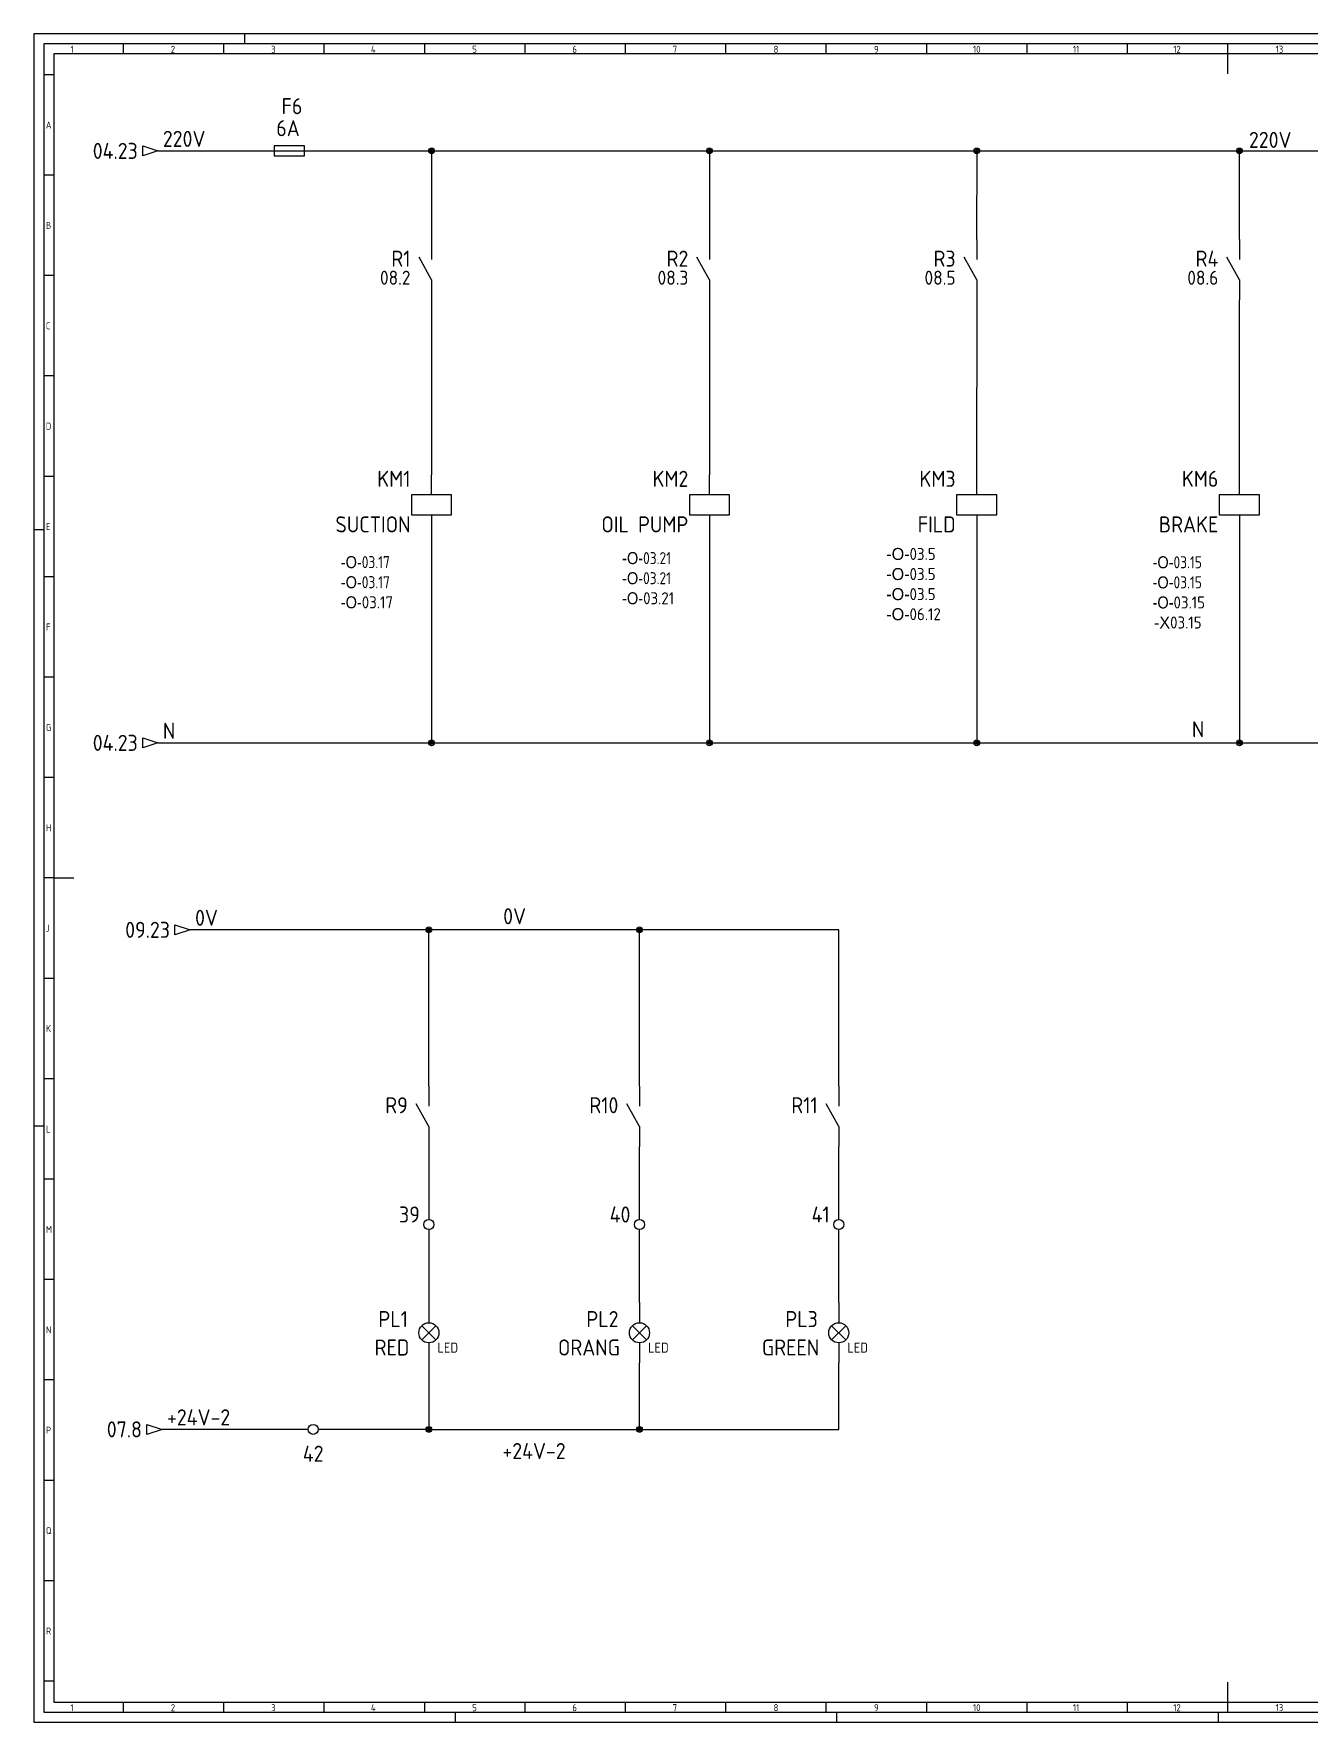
# Model space of a CAD drawing. Header units: millimetres. Extents: x 0 to 1189, y 5 to 846.
# Drawn here: x 0 to 635, y 5 to 846 of the extents above; entities that cross this region are included whole.
import ezdxf
from ezdxf.enums import TextEntityAlignment as Align

# ---------------------------------------------------------------- set-up
doc = ezdxf.new("R2010")
doc.units = ezdxf.units.MM
doc.header["$LTSCALE"] = 12
for name, color, linetype in [('035', 5, 'Continuous'), ('07', 7, 'Continuous'), ('DESC', 1, 'Continuous'), ('MISC', 2, 'Continuous'), ('RED_2.5mm^2', 1, 'Continuous'), ('SYMS', 7, 'Continuous'), ('TAGS', 51, 'Continuous'), ('WIRENO', 70, 'Continuous'), ('WIREREF_DEST', 61, 'Continuous'), ('XREF', 7, 'Continuous'), ('XREFCHILD', 134, 'Continuous')]:
    doc.layers.add(name, color=color, linetype=linetype)
doc.styles.add('ISO Proportional', font='isocp.shx')
doc.styles.add('WD_IEC', font='ISOCP2.shx', dxfattribs={"width": 0.9, "height": 4})

# ---------------------------------------------------------------- blocks, each defined once
blk = doc.blocks.new('IEC_border_a0')
at = {"layer": '035', "color": 0}
for p, q in [((0, 841), (0, 0)), ((1189, 841), (0, 841)), ((44.5, 836), (44.5, 831)), ((94.5, 836), (94.5, 831)), ((105, 841), (105, 836)), ((144.5, 836), (144.5, 831)), ((194.5, 836), (194.5, 831)), ((244.5, 836), (244.5, 831)), ((294.5, 836), (294.5, 831)), ((344.5, 836), (344.5, 831)), ((394.5, 836), (394.5, 831)), ((444.5, 836), (444.5, 831)), ((494.5, 836), (494.5, 831)), ((544.5, 836), (544.5, 831)), ((594.5, 836), (594.5, 831)), ((9.98, 820.54), (5, 820.54)), ((9.98, 770.54), (5, 770.54)), ((9.98, 720.54), (5, 720.54)), ((9.98, 670.54), (5, 670.54)), ((9.98, 620.54), (5, 620.54)), ((0, 594), (5, 594)), ((10, 570.5), (5.02, 570.5)), ((10, 520.5), (5, 520.5)), ((10, 470.5), (5.02, 470.5)), ((10, 420.5), (5.02, 420.5)), ((10, 370.5), (5.02, 370.5)), ((10, 320.5), (5.02, 320.5)), ((0, 297), (5, 297)), ((10.02, 270.46), (5.03, 270.46)), ((10.02, 220.46), (5.03, 220.46)), ((10.02, 170.46), (5.03, 170.46)), ((10.02, 120.46), (5.03, 120.46)), ((10.02, 70.46), (5.03, 70.46)), ((10.03, 20.42), (5.05, 20.42)), ((44.5, 10), (44.5, 5)), ((94.5, 10), (94.5, 5)), ((144.5, 10), (144.5, 5)), ((194.5, 10), (194.5, 5)), ((244.5, 10), (244.5, 5)), ((294.5, 10), (294.5, 5)), ((344.5, 10), (344.5, 5)), ((394.5, 10), (394.5, 5)), ((444.5, 10), (444.5, 5)), ((494.5, 10), (494.5, 5)), ((544.5, 10), (544.5, 5)), ((594.5, 10), (594.5, 5)), ((0, 0), (1189, 0)), ((210, 0), (210, 5)), ((400, 0), (400, 5)), ((590, 0), (590, 5))]:
    blk.add_line(p, q, dxfattribs=at)
blk.add_lwpolyline([(10, 10), (1179, 10), (1179, 831), (10, 831)], close=True, dxfattribs=at)
at = {"layer": '07', "color": 0}
for p, q in [((594.5, 831), (594.5, 821)), ((10, 420.5), (20, 420.5)), ((594.5, 20), (594.5, 10))]:
    blk.add_line(p, q, dxfattribs=at)
blk.add_lwpolyline([(5, 5), (1184, 5), (1184, 836), (5, 836)], close=True, dxfattribs=at)
at = {"layer": '035', "color": 0, "style": 'ISO Proportional'}
for s, p in [('1', (18.31, 831.5)), ('2', (68.23, 831.5)), ('3', (118.18, 831.5)), ('4', (167.88, 831.5)), ('5', (218.34, 831.5)), ('6', (268.19, 831.5)), ('7', (318.17, 831.5)), ('8', (368.42, 831.5)), ('9', (418.46, 831.5)), ('10', (467.72, 831.5)), ('11', (517.49, 831.5)), ('12', (567.49, 831.5)), ('13', (618.42, 831.5)), ('A', (6, 793.79)), ('B', (6, 743.79)), ('C', (6, 693.79)), ('D', (6, 643.79)), ('E', (6.02, 593.75)), ('F', (6.02, 543.75)), ('G', (6.02, 493.75)), ('H', (6.02, 443.75)), ('J', (6.02, 393.75)), ('K', (6.02, 343.75)), ('L', (6.03, 293.72)), ('M', (6.03, 243.72)), ('N', (6.03, 193.72)), ('P', (6.03, 143.72)), ('Q', (6.03, 93.72)), ('R', (6.05, 43.68)), ('1', (18.31, 5.5)), ('2', (68.23, 5.5)), ('3', (118.18, 5.5)), ('4', (167.88, 5.5)), ('5', (218.34, 5.5)), ('6', (268.19, 5.5)), ('7', (318.17, 5.5)), ('8', (368.42, 5.5)), ('9', (418.46, 5.5)), ('10', (467.72, 5.5)), ('11', (517.49, 5.5)), ('12', (567.49, 5.5)), ('13', (618.42, 5.5))]:
    blk.add_text(s, height=3.5, dxfattribs=at).set_placement(p)
blk = doc.blocks.new('WDDOT')
for radius in [0.72, 0.449, 0.223]:
    blk.add_circle((0, 0), radius)
blk = doc.blocks.new('VMS1')
for p, q in [((0, 2.5), (0, 7.5)), ((0, -2.5), (0, -7.5))]:
    blk.add_line(p, q)
blk.add_lwpolyline([(-5, 2.5), (-5, -2.5), (5, -2.5), (5, 2.5)], close=True)
at = {"style": 'WD_IEC'}
for tag, p in [('INST', (-5.25, 10.5)), ('LOC', (-5.25, 7.5)), ('TAG1', (-5.25, 4.5)), ('DESC2', (-5.25, -9.85)), ('DESC1', (-5.25, -6.85)), ('DESC3', (-5.25, -12.85))]:
    blk.add_attdef(tag, text='', height=2.5, dxfattribs=at).set_placement(p, align=Align.RIGHT)
blk.add_attdef('TERM01', text='', height=2, rotation=90, dxfattribs=at).set_placement((-1, 7.5), align=Align.RIGHT)
at = {"style": 'WD_IEC', "flags": 1}
for tag, p, height in [('X2TERM01', (0, 7.5), 0.32), ('X4LINK', (-5, 0), 0.32), ('X1LINK', (5, 0), 0.32), ('ASSYCODE', (1, -4), 1), ('X8TERM02', (0, -7.5), 0.32), ('FAMILY', (1, -5.5), 1), ('CATDESC', (1, -7), 1)]:
    blk.add_attdef(tag, p, '', height=height, dxfattribs=at)
at = {"style": 'WD_IEC', "flags": 9}
for tag, p in [('MFG', (-6, 1)), ('CAT', (-6, -1.5))]:
    blk.add_attdef(tag, text='', height=1.5, dxfattribs=at).set_placement(p, align=Align.RIGHT)
at = {"style": 'WD_IEC'}
blk.add_attdef('TERM02', (-1, -7.5), '', height=2, rotation=90, dxfattribs=at)
at = {"lineweight": 9, "style": 'WD_IEC'}
for tag, p in [('NO', (-5.5, -16.5)), ('NC', (-5.5, -19.5))]:
    blk.add_attdef(tag, text='', height=2.5, dxfattribs=at).set_placement(p, align=Align.TOP_RIGHT)
for tag, p in [('XREFNO', (-4, -16.5)), ('XREFNC', (-4, -19.5))]:
    blk.add_attdef(tag, text='', height=2.5, dxfattribs=at).set_placement(p, align=Align.TOP_LEFT)
blk = doc.blocks.new('VCR21')
for p, q in [((0, 7.5), (0, 2.5)), ((0, -2.5), (-3.12, 3.12)), ((0, -2.5), (0, -7.5))]:
    blk.add_line(p, q)
at = {"style": 'WD_IEC'}
for tag, p in [('INST', (-5.25, 6.75)), ('LOC', (-5.25, 3.75)), ('TAG2', (-5.25, 0.75)), ('XREF', (-5.25, -3.75)), ('DESC2', (-5.25, -9.75)), ('DESC1', (-5.25, -6.75)), ('DESC3', (-5.25, -12.75))]:
    blk.add_attdef(tag, text='', height=2.5, dxfattribs=at).set_placement(p, align=Align.RIGHT)
blk.add_attdef('TERM01', text='', height=2, rotation=90, dxfattribs=at).set_placement((-1, 7.5), align=Align.RIGHT)
at = {"style": 'WD_IEC', "flags": 1}
for tag, p, height in [('X2TERM01', (0, 7.5), 0.32), ('X4LINK', (-2.75, 0), 0.32), ('X1LINK', (-0.5, 0), 0.32), ('CONTACT', (4, -3.5), 1), ('FAMILY', (4, -5), 1), ('COMMON', (5.25, -4.75), 1), ('X8TERM02', (0, -7.5), 0.32)]:
    blk.add_attdef(tag, p, '', height=height, dxfattribs=at)
at = {"style": 'WD_IEC'}
blk.add_attdef('TERM02', (-1, -7.5), '', height=2, rotation=90, dxfattribs=at)
blk = doc.blocks.new('HA1D3')
blk.add_lwpolyline([(0, 0), (-3.75, -1.25), (-3.75, 1.25)], close=True)
at = {"style": 'WD_IEC'}
blk.add_attdef('XREF', text='', height=2.5, dxfattribs=at).set_placement((-5, 0), align=Align.MIDDLE_RIGHT)
at = {"style": 'WD_IEC', "flags": 1}
blk.add_attdef('SIGCODE', text='', height=1, dxfattribs=at).set_placement((-2.5, 1.8), align=Align.RIGHT)
at = {"style": 'WD_IEC'}
for tag, p, height, flags in [('X1TERM01', (0, 0), 0.32, 1), ('WIRENO', (1.25, 1), 2.5, 8)]:
    blk.add_attdef(tag, p, '', height=height, dxfattribs=dict(at, flags=flags))
blk.add_attdef('DESC1', text='', height=2.5, dxfattribs=at).set_placement((1.25, -1), align=Align.TOP_LEFT)
blk = doc.blocks.new('WD_WNH')
at = {"linetype": 'Continuous', "style": 'WD_IEC', "width": 0.8}
blk.add_attdef('WIRENO', text='', height=2.5, dxfattribs=at).set_placement((0, 0.75), align=Align.CENTER)
at = {"style": 'WD_IEC', "flags": 1}
for tag, p in [('W08USER', (0, 0.375)), ('W04USER', (0, 0.875)), ('W05USER', (0, 0.75)), ('W09USER', (0, 0.25)), ('W03USER', (0, 1)), ('W06USER', (0, 0.625)), ('W07USER', (0, 0.5)), ('W02USER', (0, 1.125)), ('W01USER', (0, 1.25)), ('W10USER', (0, 0.125))]:
    blk.add_attdef(tag, text='', height=0.08, dxfattribs=at).set_placement(p, align=Align.CENTER)
blk = doc.blocks.new('HFU1')
blk.add_line((-7.5, 0), (7.5, 0))
blk.add_lwpolyline([(-3.75, -1.25), (3.75, -1.25), (3.75, 1.25), (-3.75, 1.25)], close=True)
at = {"style": 'WD_IEC'}
for tag, p in [('INST', (-5, 11.12)), ('LOC', (-5, 7.62)), ('TAG1', (-5, 4.12)), ('RATING1', (-5, -3.71)), ('DESC2', (-5, -14.71)), ('DESC1', (-5, -11.21)), ('DESC3', (-5, -18.21))]:
    blk.add_attdef(tag, text='', height=2.5, dxfattribs=at).set_placement(p, align=Align.RIGHT)
for tag, p, height, flags in [('MFG', (4.92, 12.12), 1.5, 9), ('CAT', (4.92, 9.62), 1.5, 9), ('X4TERM01', (-7.5, 0), 0.32, 1), ('TERM01', (-7.5, 1), 2, 8), ('X2LINK', (0, 1.25), 0.32, 1), ('X1TERM02', (7.5, 0), 0.32, 1), ('X8LINK', (0, -1.25), 0.32, 1), ('ASSYCODE', (12.25, -2.75), 1, 1), ('FAMILY', (12.25, -4.25), 1, 1), ('CATDESC', (12.25, -5.75), 1, 1)]:
    blk.add_attdef(tag, p, '', height=height, dxfattribs=dict(at, flags=flags))
at = {"style": 'WD_IEC', "flags": 8}
blk.add_attdef('TERM02', text='', height=2, dxfattribs=at).set_placement((7.5, 1), align=Align.RIGHT)
at = {"lineweight": 15, "style": 'WD_IEC'}
blk.add_attdef('XREF', text='', height=2.5, dxfattribs=at).set_placement((-5, -7.46), align=Align.RIGHT)
blk = doc.blocks.new('VLT1H25')
for p, q in [((0, 7.5), (0, 2.5)), ((-1.77, -1.77), (1.77, 1.77)), ((1.77, -1.77), (-1.77, 1.77)), ((0, -2.5), (0, -7.5))]:
    blk.add_line(p, q)
blk.add_circle((0, 0), 2.5)
at = {"style": 'WD_IEC'}
for tag, p in [('INST', (-3.67, 7.86)), ('TAG1', (-3.67, 1.86)), ('LOC', (-3.67, 4.86)), ('DESC1', (-3.32, -5.22)), ('DESC2', (-3.32, -8.22)), ('DESC3', (-3.32, -11.22))]:
    blk.add_attdef(tag, text='', height=2.5, dxfattribs=at).set_placement(p, align=Align.RIGHT)
blk.add_attdef('TERM01', text='', height=2, rotation=90, dxfattribs=at).set_placement((-0.99, 7.39), align=Align.RIGHT)
at = {"style": 'WD_IEC', "flags": 1}
for tag, p, height in [('X2TERM01', (0, 7.5), 0.32), ('X8TERM02', (0, -7.5), 0.32), ('ASSYCODE', (2.72, -7.44), 1), ('FAMILY', (2.72, -8.94), 1), ('CATDESC', (2.72, -10.44), 1)]:
    blk.add_attdef(tag, p, '', height=height, dxfattribs=at)
at = {"style": 'WD_IEC', "flags": 9}
for tag, p in [('MFG', (6.1, 5.14)), ('CAT', (6.1, 2.64))]:
    blk.add_attdef(tag, text='', height=1.5, dxfattribs=at).set_placement(p, align=Align.RIGHT)
at = {"lineweight": 15, "style": 'WD_IEC'}
blk.add_attdef('XREF', text='', height=2.5, dxfattribs=at).set_placement((-3.32, -2.22), align=Align.RIGHT)
at = {"style": 'WD_IEC'}
blk.add_attdef('TERM02', (-1, -7.5), '', height=2, rotation=90, dxfattribs=at)
at = {"lineweight": 15, "style": 'WD_IEC'}
blk.add_attdef('TYPE', (2.13, -4.94), '', height=2.5, dxfattribs=at)
at = {"style": 'WD_IEC', "width": 0.9}
blk.add_attdef('WDTAGALT', text='', height=2.5, dxfattribs=at).set_placement((-3.32, -14.22), align=Align.RIGHT)
blk = doc.blocks.new('VT0002')
blk.add_circle((0, 0), 1.25)
at = {"style": 'WD_IEC'}
for tag, p in [('INST', (-2.25, 6.5)), ('LOC', (-2.25, 3.5)), ('DESC1', (-2.25, -6.25)), ('DESC2', (-2.25, -9.25)), ('DESC3', (-2.25, -12.25))]:
    blk.add_attdef(tag, text='', height=2.5, dxfattribs=at).set_placement(p, align=Align.RIGHT)
at = {"style": 'WD_IEC', "flags": 1}
for tag, p, height in [('ASSYCODE', (2.75, 10.75), 1), ('CATDESC', (2.75, 9.25), 1), ('MFG', (2.75, 7.25), 1.5), ('CAT', (2.75, 4.75), 1.5), ('X4PIN01', (-1.25, 1), 0.25), ('X4TERM01', (-1.25, 0), 0.25), ('X4TERMDESC01', (-1.25, 0.5), 0.4), ('STRIPSEQ', (0, 0), 0.025), ('X2PIN01', (0, 2.25), 0.25), ('X2TERM01', (0, 1.25), 0.25), ('X8PIN01', (0, -0.25), 0.25), ('X2TERMDESC01', (0, 1.75), 0.4), ('X1PIN01', (1.25, 1), 0.25), ('X1TERM01', (1.25, 0), 0.25), ('X1TERMDESC01', (1.25, 0.5), 0.4), ('LINKTERM', (0, -0.04), 0.025), ('X8TERM01', (0, -1.25), 0.25), ('X8TERMDESC01', (0, -0.75), 0.4)]:
    blk.add_attdef(tag, p, '', height=height, dxfattribs=at)
at = {"style": 'WD_IEC', "flags": 8}
for tag, height, p in [('TAGSTRIP', 2.5, (-2.25, 0.5)), ('TERM01', 2, (-2.25, -3.25))]:
    blk.add_attdef(tag, text='', height=height, dxfattribs=at).set_placement(p, align=Align.RIGHT)
blk = doc.blocks.new('HT0002')
blk.add_circle((0, 0), 1.25)
at = {"style": 'WD_IEC'}
for tag, p in [('INST', (-2.25, 6.5)), ('LOC', (-2.25, 3.5)), ('DESC1', (-2.25, -6.25)), ('DESC2', (-2.25, -9.25)), ('DESC3', (-2.25, -12.25))]:
    blk.add_attdef(tag, text='', height=2.5, dxfattribs=at).set_placement(p, align=Align.RIGHT)
at = {"style": 'WD_IEC', "flags": 1}
for tag, p, height in [('ASSYCODE', (2.75, 10.75), 1), ('CATDESC', (2.75, 9.25), 1), ('MFG', (2.75, 7.25), 1.5), ('CAT', (2.75, 4.75), 1.5), ('X4PIN01', (-1.25, 1), 0.25), ('X4TERM01', (-1.25, 0), 0.25), ('X4TERMDESC01', (-1.25, 0.5), 0.4), ('STRIPSEQ', (0, 0), 0.025), ('X2PIN01', (0, 2.25), 0.25), ('X2TERM01', (0, 1.25), 0.25), ('X8PIN01', (0, -0.25), 0.25), ('X2TERMDESC01', (0, 1.75), 0.4), ('X1PIN01', (1.25, 1), 0.25), ('X1TERM01', (1.25, 0), 0.25), ('X1TERMDESC01', (1.25, 0.5), 0.4), ('LINKTERM', (0, -0.04), 0.025), ('X8TERM01', (0, -1.25), 0.25), ('X8TERMDESC01', (0, -0.75), 0.4)]:
    blk.add_attdef(tag, p, '', height=height, dxfattribs=at)
at = {"style": 'WD_IEC', "flags": 8}
for tag, height, p in [('TAGSTRIP', 2.5, (-2.25, 0.5)), ('TERM01', 2, (-2.25, -3.25))]:
    blk.add_attdef(tag, text='', height=height, dxfattribs=at).set_placement(p, align=Align.RIGHT)

msp = doc.modelspace()

# ---------------------------------------------------------------- linework, layer by layer
at = {"layer": 'RED_2.5mm^2'}
for p, q in [((61.78, 787.59), (112.25, 787.59)), ((142.25, 787.59), (1089.25, 787.59)), ((469.57, 787.59), (469.55, 743.43)), ((600.4, 743.43), (600.4, 787.59)), ((469.57, 713.43), (469.55, 626.27)), ((600.4, 626.27), (600.4, 713.43)), ((198.1, 596.27), (198.1, 492.75)), ((336.47, 596.27), (336.47, 492.75)), ((469.56, 596.27), (469.56, 492.75)), ((600.4, 596.27), (600.4, 492.75)), ((400.87, 399.62), (77.82, 399.62)), ((196.75, 321.74), (196.75, 399.62)), ((301.63, 321.74), (301.63, 399.62)), ((400.87, 321.74), (400.87, 399.62)), ((196.75, 291.74), (196.75, 255.33)), ((301.63, 255.33), (301.63, 291.74)), ((400.87, 255.33), (400.87, 291.74)), ((196.75, 250.33), (196.75, 213.92)), ((301.63, 213.92), (301.63, 250.33)), ((400.87, 213.92), (400.87, 250.33)), ((196.75, 183.92), (196.75, 150.81)), ((301.63, 150.81), (301.63, 183.92)), ((400.87, 150.81), (400.87, 183.92)), ((136.62, 150.81), (63.86, 150.81)), ((196.75, 150.81), (141.62, 150.81)), ((196.75, 150.81), (301.63, 150.81)), ((301.63, 150.81), (400.87, 150.81))]:
    msp.add_line(p, q, dxfattribs=at)
at = {"layer": 'RED_2.5mm^2', "color": 0}
for p, q in [((198.1, 787.59), (198.1, 743.43)), ((336.46, 787.59), (336.48, 743.43)), ((198.1, 713.43), (198.1, 626.27)), ((336.46, 713.43), (336.48, 626.27)), ((61.78, 492.75), (1097.67, 492.75))]:
    msp.add_line(p, q, dxfattribs=at)

# ---------------------------------------------------------------- block references
msp.add_blockref('IEC_border_a0', (0, 4.94))
at = {"layer": 'SYMS'}
ref = msp.add_blockref('HFU1', (127.25, 787.59), dxfattribs=dict(at, xscale=2, yscale=2, zscale=2))
ref.add_attrib('DESC1', '6A', dxfattribs={"layer": 'DESC', "height": 8, "style": 'WD_IEC'}).set_placement((132.45, 794.92), align=Align.RIGHT)
ref.add_attrib('TAG1', 'F6', dxfattribs={"layer": 'TAGS', "height": 8, "style": 'WD_IEC'}).set_placement((133.76, 805.87), align=Align.RIGHT)
ref = msp.add_blockref('HA1D3', (61.78, 787.59), dxfattribs=dict(at, xscale=2, yscale=2, zscale=2))
ref.add_attrib('XREF', '04.23', dxfattribs={"layer": 'XREF', "height": 8, "style": 'WD_IEC'}).set_placement((51.78, 787.59), align=Align.MIDDLE_RIGHT)
ref.add_attrib('WIRENO', '220V', (64.28, 789.59), dxfattribs={"layer": 'WIREREF_DEST', "height": 8, "style": 'WD_IEC', "flags": 8})
at = {"layer": 'SYMS', "xscale": 2, "yscale": 2, "zscale": 2}
for p in [(198.1, 787.59), (336.46, 787.59), (469.57, 787.59), (600.4, 787.59), (198.1, 492.75), (336.47, 492.75), (469.56, 492.75), (600.4, 492.75), (196.75, 399.62), (301.63, 399.62), (196.75, 150.81), (301.63, 150.81)]:
    msp.add_blockref('WDDOT', p, dxfattribs=at)
at = {"layer": 'SYMS'}
ref = msp.add_blockref('VCR21', (198.1, 728.43), dxfattribs=dict(at, xscale=2, yscale=2, zscale=2))
ref.add_attrib('XREF', '08.2', dxfattribs={"layer": 'XREFCHILD', "height": 7, "style": 'WD_IEC'}).set_placement((187.6, 720.93), align=Align.RIGHT)
ref.add_attrib('TAG2', 'R1', dxfattribs={"layer": 'TAGS', "height": 8, "style": 'WD_IEC'}).set_placement((187.6, 729.93), align=Align.RIGHT)
ref = msp.add_blockref('VCR21', (336.47, 728.43), dxfattribs=dict(at, xscale=2, yscale=2, zscale=2))
ref.add_attrib('XREF', '08.3', dxfattribs={"layer": 'XREFCHILD', "height": 7, "style": 'WD_IEC'}).set_placement((325.97, 720.93), align=Align.RIGHT)
ref.add_attrib('TAG2', 'R2', dxfattribs={"layer": 'TAGS', "height": 8, "style": 'WD_IEC'}).set_placement((325.97, 729.93), align=Align.RIGHT)
ref = msp.add_blockref('VCR21', (469.56, 728.43), dxfattribs=dict(at, xscale=2, yscale=2, zscale=2))
ref.add_attrib('XREF', '08.5', dxfattribs={"layer": 'XREFCHILD', "height": 7, "style": 'WD_IEC'}).set_placement((459.06, 720.93), align=Align.RIGHT)
ref.add_attrib('TAG2', 'R3', dxfattribs={"layer": 'TAGS', "height": 8, "style": 'WD_IEC'}).set_placement((459.06, 729.93), align=Align.RIGHT)
ref = msp.add_blockref('VCR21', (600.4, 728.43), dxfattribs=dict(at, xscale=2, yscale=2, zscale=2))
ref.add_attrib('XREF', '08.6', dxfattribs={"layer": 'XREFCHILD', "height": 7, "style": 'WD_IEC'}).set_placement((589.9, 720.93), align=Align.RIGHT)
ref.add_attrib('TAG2', 'R4', dxfattribs={"layer": 'TAGS', "height": 8, "style": 'WD_IEC'}).set_placement((589.9, 729.93), align=Align.RIGHT)
ref = msp.add_blockref('VMS1', (198.1, 611.27), dxfattribs=dict(at, xscale=2, yscale=2, zscale=2))
ref.add_attrib('DESC1', 'SUCTION', dxfattribs={"layer": 'DESC', "height": 8, "style": 'WD_IEC'}).set_placement((187.6, 597.57), align=Align.RIGHT)
ref.add_attrib('TAG1', 'KM1', dxfattribs={"layer": 'TAGS', "height": 8, "style": 'WD_IEC'}).set_placement((187.6, 620.27), align=Align.RIGHT)
ref = msp.add_blockref('VMS1', (336.47, 611.27), dxfattribs=dict(at, xscale=2, yscale=2, zscale=2))
ref.add_attrib('DESC1', 'OIL PUMP', dxfattribs={"layer": 'DESC', "height": 8, "style": 'WD_IEC'}).set_placement((325.97, 597.57), align=Align.RIGHT)
ref.add_attrib('TAG1', 'KM2', dxfattribs={"layer": 'TAGS', "height": 8, "style": 'WD_IEC'}).set_placement((325.97, 620.27), align=Align.RIGHT)
ref = msp.add_blockref('VMS1', (469.56, 611.27), dxfattribs=dict(at, xscale=2, yscale=2, zscale=2))
ref.add_attrib('DESC1', 'FILD', dxfattribs={"layer": 'DESC', "height": 8, "style": 'WD_IEC'}).set_placement((459.06, 597.57), align=Align.RIGHT)
ref.add_attrib('TAG1', 'KM3', dxfattribs={"layer": 'TAGS', "height": 8, "style": 'WD_IEC'}).set_placement((459.06, 620.27), align=Align.RIGHT)
ref = msp.add_blockref('VMS1', (600.4, 611.27), dxfattribs=dict(at, xscale=2, yscale=2, zscale=2))
ref.add_attrib('DESC1', 'BRAKE', dxfattribs={"layer": 'DESC', "height": 8, "style": 'WD_IEC'}).set_placement((589.9, 597.57), align=Align.RIGHT)
ref.add_attrib('TAG1', 'KM6', dxfattribs={"layer": 'TAGS', "height": 8, "style": 'WD_IEC'}).set_placement((589.9, 620.27), align=Align.RIGHT)
ref = msp.add_blockref('HA1D3', (61.78, 492.75), dxfattribs=dict(at, xscale=2, yscale=2, zscale=2))
ref.add_attrib('XREF', '04.23', dxfattribs={"layer": 'XREF', "height": 8, "style": 'WD_IEC'}).set_placement((51.78, 492.75), align=Align.MIDDLE_RIGHT)
ref.add_attrib('WIRENO', 'N', (64.28, 494.75), dxfattribs={"layer": 'WIREREF_DEST', "height": 8, "style": 'WD_IEC', "flags": 8})
ref = msp.add_blockref('HA1D3', (77.82, 399.62), dxfattribs=dict(at, xscale=2, yscale=2, zscale=2))
ref.add_attrib('XREF', '09.23', dxfattribs={"layer": 'XREF', "height": 8, "style": 'WD_IEC'}).set_placement((67.82, 399.62), align=Align.MIDDLE_RIGHT)
ref.add_attrib('WIRENO', '0V', (80.32, 401.62), dxfattribs={"layer": 'WIREREF_DEST', "height": 8, "style": 'WD_IEC', "flags": 8})
ref = msp.add_blockref('VCR21', (196.75, 306.74), dxfattribs=dict(at, xscale=2, yscale=2, zscale=2))
ref.add_attrib('TAG2', 'R9', dxfattribs={"layer": 'TAGS', "height": 8, "style": 'WD_IEC'}).set_placement((186.25, 308.24), align=Align.RIGHT)
ref = msp.add_blockref('VCR21', (301.63, 306.74), dxfattribs=dict(at, xscale=2, yscale=2, zscale=2))
ref.add_attrib('TAG2', 'R10', dxfattribs={"layer": 'TAGS', "height": 8, "style": 'WD_IEC'}).set_placement((291.13, 308.24), align=Align.RIGHT)
ref = msp.add_blockref('VCR21', (400.87, 306.74), dxfattribs=dict(at, xscale=2, yscale=2, zscale=2))
ref.add_attrib('TAG2', 'R11', dxfattribs={"layer": 'TAGS', "height": 8, "style": 'WD_IEC'}).set_placement((390.37, 308.24), align=Align.RIGHT)
ref = msp.add_blockref('VT0002', (196.75, 252.83), dxfattribs=dict(at, xscale=2, yscale=2, zscale=2))
ref.add_attrib('TAGSTRIP', '39', dxfattribs={"layer": 'TAGS', "height": 8, "style": 'WD_IEC', "flags": 8}).set_placement((192.25, 253.83), align=Align.RIGHT)
ref = msp.add_blockref('VT0002', (301.63, 252.83), dxfattribs=dict(at, xscale=2, yscale=2, zscale=2))
ref.add_attrib('TAGSTRIP', '40', dxfattribs={"layer": 'TAGS', "height": 8, "style": 'WD_IEC', "flags": 8}).set_placement((297.13, 253.83), align=Align.RIGHT)
ref = msp.add_blockref('VT0002', (400.87, 252.83), dxfattribs=dict(at, xscale=2, yscale=2, zscale=2))
ref.add_attrib('TAGSTRIP', '41', dxfattribs={"layer": 'TAGS', "height": 8, "style": 'WD_IEC', "flags": 8}).set_placement((396.37, 253.83), align=Align.RIGHT)
ref = msp.add_blockref('VLT1H25', (196.75, 198.92), dxfattribs=dict(at, xscale=2, yscale=2, zscale=2))
ref.add_attrib('TYPE', 'LED', (201.01, 189.03), dxfattribs={"layer": 'MISC', "lineweight": 15, "height": 5, "style": 'WD_IEC'})
ref.add_attrib('TAG1', 'PL1', dxfattribs={"layer": 'TAGS', "height": 8, "style": 'WD_IEC'}).set_placement((186.32, 201.75), align=Align.RIGHT)
ref.add_attrib('DESC1', 'RED', dxfattribs={"layer": 'DESC', "height": 8, "style": 'WD_IEC'}).set_placement((187.02, 187.59), align=Align.RIGHT)
ref = msp.add_blockref('VLT1H25', (301.63, 198.92), dxfattribs=dict(at, xscale=2, yscale=2, zscale=2))
ref.add_attrib('TYPE', 'LED', (305.89, 189.03), dxfattribs={"layer": 'MISC', "lineweight": 15, "height": 5, "style": 'WD_IEC'})
ref.add_attrib('TAG1', 'PL2', dxfattribs={"layer": 'TAGS', "height": 8, "style": 'WD_IEC'}).set_placement((291.2, 201.75), align=Align.RIGHT)
ref.add_attrib('DESC1', 'ORANG', dxfattribs={"layer": 'DESC', "height": 8, "style": 'WD_IEC'}).set_placement((291.9, 187.59), align=Align.RIGHT)
ref = msp.add_blockref('VLT1H25', (400.87, 198.92), dxfattribs=dict(at, xscale=2, yscale=2, zscale=2))
ref.add_attrib('TYPE', 'LED', (405.13, 189.03), dxfattribs={"layer": 'MISC', "lineweight": 15, "height": 5, "style": 'WD_IEC'})
ref.add_attrib('TAG1', 'PL3', dxfattribs={"layer": 'TAGS', "height": 8, "style": 'WD_IEC'}).set_placement((390.44, 201.75), align=Align.RIGHT)
ref.add_attrib('DESC1', 'GREEN', dxfattribs={"layer": 'DESC', "height": 8, "style": 'WD_IEC'}).set_placement((391.13, 187.59), align=Align.RIGHT)
ref = msp.add_blockref('HA1D3', (63.86, 150.81), dxfattribs=dict(at, xscale=2, yscale=2, zscale=2))
ref.add_attrib('XREF', '07.8', dxfattribs={"layer": 'XREF', "height": 8, "style": 'WD_IEC'}).set_placement((53.86, 150.81), align=Align.MIDDLE_RIGHT)
ref.add_attrib('WIRENO', '+24V-2', (66.36, 152.81), dxfattribs={"layer": 'WIREREF_DEST', "height": 8, "style": 'WD_IEC', "flags": 8})
ref = msp.add_blockref('HT0002', (139.12, 150.81), dxfattribs=dict(at, xscale=2, yscale=2, zscale=2))
ref.add_attrib('TAGSTRIP', '42', dxfattribs={"layer": 'TAGS', "height": 8, "style": 'WD_IEC', "flags": 8}).set_placement((144.31, 134.7), align=Align.RIGHT)
at = {"layer": 'WIRENO'}
ref = msp.add_blockref('WD_WNH', (615.75, 787.59), dxfattribs=dict(at, xscale=2, yscale=2, zscale=2))
ref.add_attrib('WIRENO', '220V', dxfattribs={"linetype": 'Continuous', "height": 8, "style": 'WD_IEC'}).set_placement((615.75, 789.09), align=Align.CENTER)
ref = msp.add_blockref('WD_WNH', (579.73, 492.75), dxfattribs=dict(at, xscale=2, yscale=2, zscale=2))
ref.add_attrib('WIRENO', 'N', dxfattribs={"linetype": 'Continuous', "height": 8, "style": 'WD_IEC'}).set_placement((579.84, 495.52), align=Align.CENTER)
ref = msp.add_blockref('WD_WNH', (239.34, 399.62), dxfattribs=dict(at, xscale=2, yscale=2, zscale=2))
ref.add_attrib('WIRENO', '0V', dxfattribs={"linetype": 'Continuous', "height": 8, "style": 'WD_IEC'}).set_placement((239.45, 402.38), align=Align.CENTER)
ref = msp.add_blockref('WD_WNH', (248.58, 128.19), dxfattribs=dict(at, xscale=2, yscale=2, zscale=2))
ref.add_attrib('WIRENO', '+24V-2', dxfattribs={"linetype": 'Continuous', "height": 8, "style": 'WD_IEC'}).set_placement((249.13, 136.02), align=Align.CENTER)

# ---------------------------------------------------------------- texts
at = {"layer": 'XREF', "char_height": 6, "attachment_point": 1, "style": 'WD_IEC'}
for s, insert in [('{\\Fmonotxt|c0;\\H0.67x;\\W1;  \\Facaderef|c0;\\H1.49254x;-O-\\Fisocp2|c0;03.5\\P\\Fmonotxt|c0;\\H0.67x;  \\Facaderef|c0;\\H1.49254x;-O-\\Fisocp2|c0;03.5\\P\\Fmonotxt|c0;\\H0.67x;  \\Facaderef|c0;\\H1.49254x;-O-\\Fisocp2|c0;03.5\\P\\Fmonotxt|c0;\\H0.67x;  \\Facaderef|c0;\\H1.49254x;-O-\\Fisocp2|c0;06.12}', (417.59, 589.84)), ('{\\Fmonotxt|c0;\\H0.67x;  \\Facaderef|c0;\\H1.49254x;-O-}03.21\\P{\\Fmonotxt|c0;\\H0.67x;  \\Facaderef|c0;\\H1.49254x;-O-}03.21\\P{\\Fmonotxt|c0;\\H0.67x;  \\Facaderef|c0;\\H1.49254x;-O-\\Fisocp2|c0;\\H1x;\\W1;03.21}', (286.75, 587.77)), ('{\\Fmonotxt|c0;\\H0.67x;  \\Facaderef|c0;\\H1.49254x;-O-}03.15\\P{\\Fmonotxt|c0;\\H0.67x;  \\Facaderef|c0;\\H1.49254x;-O-}03.15\\P{\\Fmonotxt|c0;\\H0.67x;  \\Facaderef|c0;\\H1.49254x;-O-\\Fisocp2|c0;\\H1x;\\W1;03.15\\P\\Fmonotxt|c0;\\H0.67x;  \\Facaderef|c0;\\H1.49254x;-X\\Fisocp2|c0;03.15}', (550.9, 585.69))]:
    msp.add_mtext(s, dxfattribs=dict(at, insert=insert))
at = {"layer": 'XREF', "insert": (146.65, 585.76), "char_height": 6, "width": 54.4828, "attachment_point": 1, "style": 'WD_IEC'}
msp.add_mtext('{\\Fmonotxt|c0;\\H0.67x;  \\Facaderef|c0;\\H1.49254x;-O-}03.17\\P{\\Fmonotxt|c0;\\H0.67x;  \\Facaderef|c0;\\H1.49254x;-O-}03.17\\P{\\Fmonotxt|c0;\\H0.67x;  \\Facaderef|c0;\\H1.49254x;-O-\\Fisocp2|c0;\\H1x;\\W1;03.17}', dxfattribs=at)

doc.saveas('drawing.dxf')
